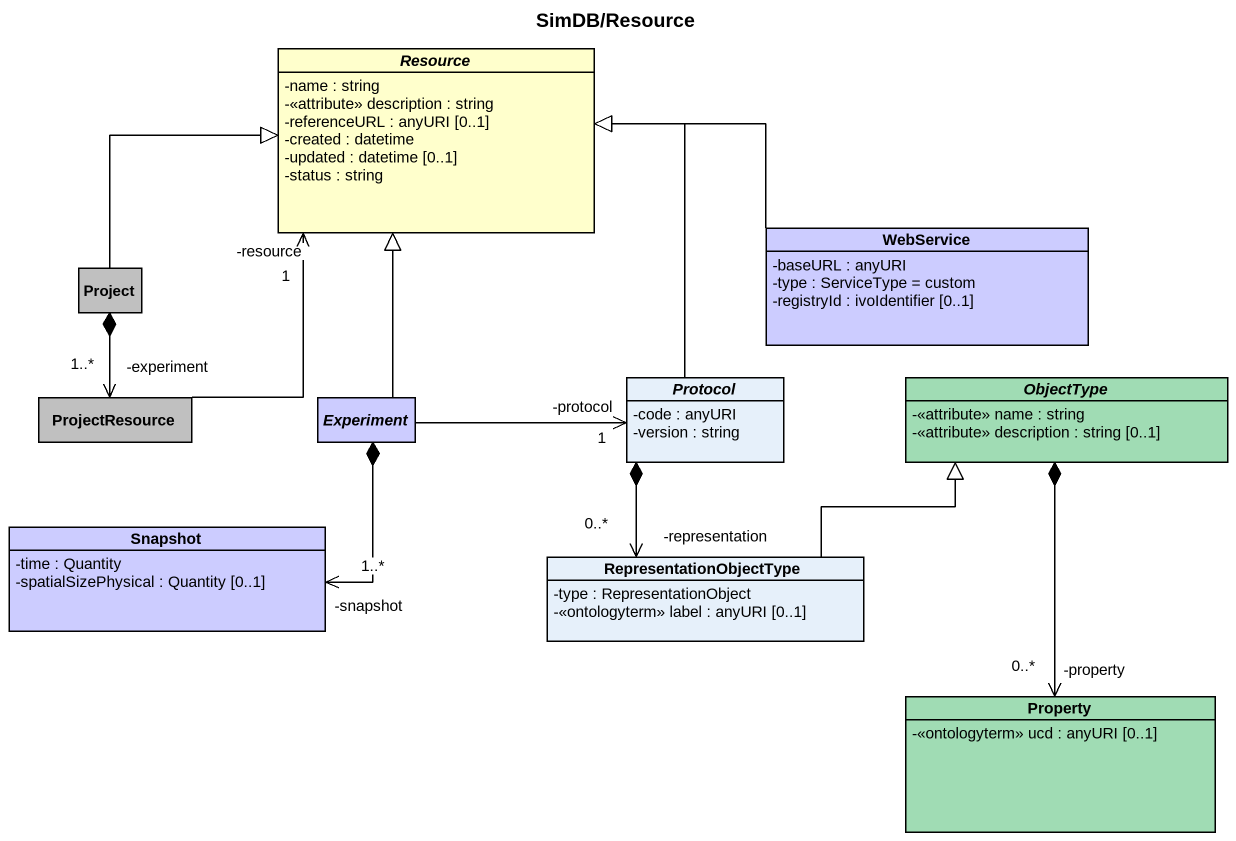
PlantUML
@startuml
title SimDB/Resource
hide circle
hide empty members
skinparam classAttributeIconSize 0
abstract class Resource #FFFFCC {
  -name : string
  -<<attribute>> description : string
  -referenceURL : anyURI [0..1]
  -created : datetime
  -updated : datetime [0..1]
  -status : string
}
class WebService #CCCCFF {
  -baseURL : anyURI
  -type : ServiceType = custom
  -registryId : ivoIdentifier [0..1]
}
class Project #C0C0C0
class ProjectResource #C0C0C0
abstract class Experiment #CCCCFF
abstract class "Protocol" as Protocol_ {
  -code : anyURI
  -version : string
}
abstract class ObjectType #A0DCB4 {
  -<<attribute>> name : string
  -<<attribute>> description : string [0..1]
}
class Snapshot #CCCCFF {
  -time : Quantity
  -spatialSizePhysical : Quantity [0..1]
}
class RepresentationObjectType {
  -type : RepresentationObject
  -<<ontologyterm>> label : anyURI [0..1]
}
class Property #A0DCB4 {
  -<<ontologyterm>> ucd : anyURI [0..1]
}
WebService -left-|> Resource
Project -right-|> Resource
Project *--> "-experiment\n1..*" ProjectResource
ProjectResource -up-> "-resource\n1" Resource
Experiment -up-|> Resource
Experiment -right-> "-protocol\n1" Protocol_
Experiment *--> "-snapshot\n1..*" Snapshot
Protocol_ -up-|> Resource
Protocol_ *--> "-representation\n0..*" RepresentationObjectType
ObjectType *--> "-property\n0..*" Property
RepresentationObjectType -right-|> ObjectType
@enduml
